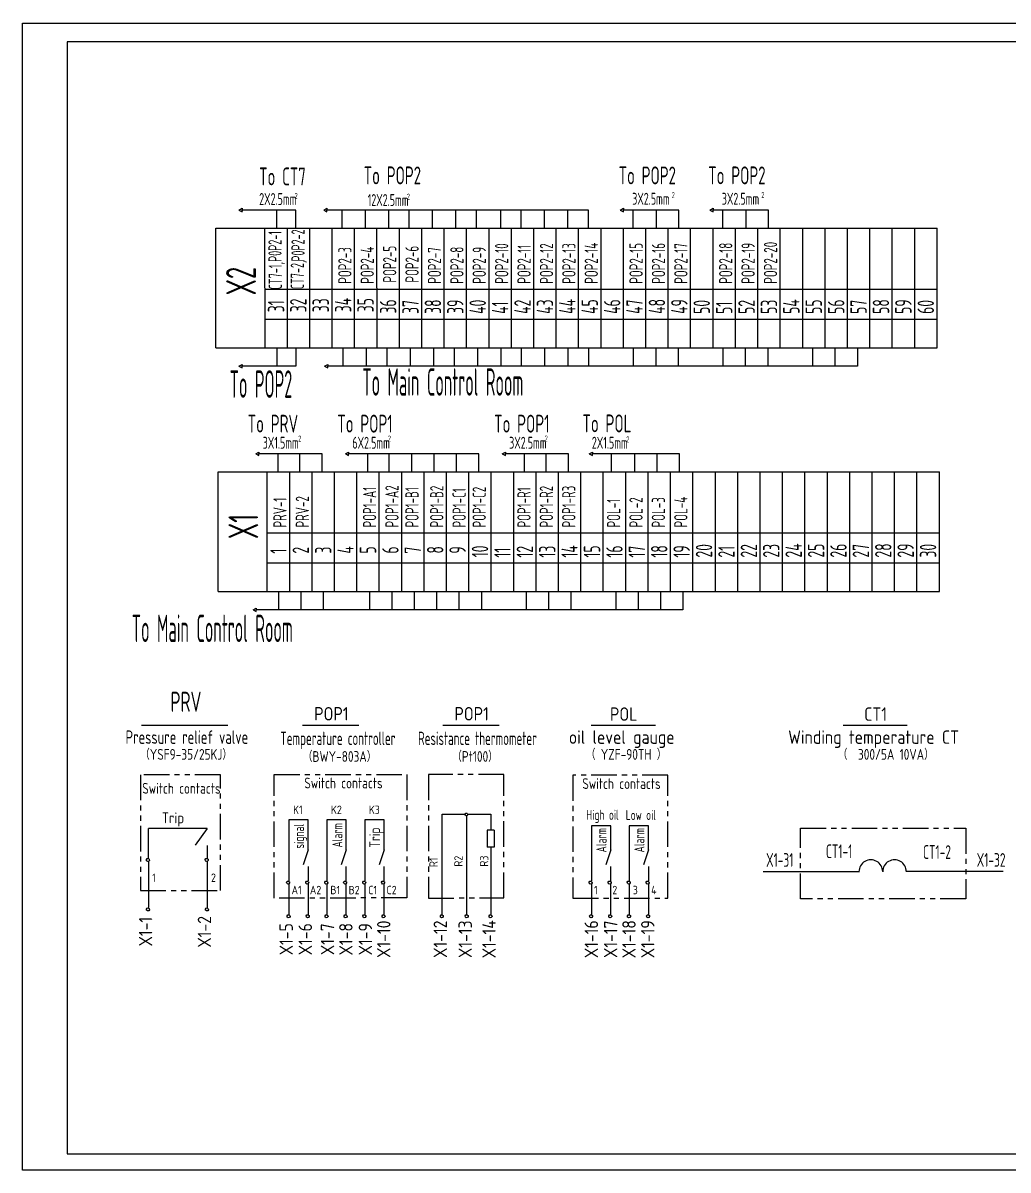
# Model space of a CAD drawing. Header units: millimetres. Extents: x -185079 to -2648, y 85916 to 249201.
# Drawn here: x -64422 to -60750, y 120752 to 125028 of the extents above; entities that cross this region are included whole.
import ezdxf
from ezdxf.enums import TextEntityAlignment as Align

# ---------------------------------------------------------------- set-up
doc = ezdxf.new("R2010")
doc.units = ezdxf.units.MM
doc.linetypes.add('PHANTOM', pattern=[63.5, 31.75, -6.35, 6.35, -6.35, 6.35, -6.35])
for name, color, linetype in [('1', 4, 'Continuous'), ('11', 7, 'Continuous'), ('2', 3, 'Continuous'), ('99', 7, 'PHANTOM')]:
    doc.layers.add(name, color=color, linetype=linetype)
doc.styles.get("Standard").update_dxf_attribs({"font": 'gbenor.shx', "bigfont": 'gbcbig.shx'})

msp = doc.modelspace()

# ---------------------------------------------------------------- linework, layer by layer
at = {"layer": '1', "color": 3, "lineweight": -3, "ltscale": 2, "transparency": 33554687, "extrusion": (-0.004685, -0.017452, 0.999837), "elevation": -138.5}
msp.add_lwpolyline([(-94637.3, 104062.9), (-88850.5, 105616.7), (-87741.5, 101486.3), (-93528.2, 99932.5)], close=True, dxfattribs=at)
at = {"layer": '1', "lineweight": -3, "ltscale": 2, "transparency": 33554687, "extrusion": (-0.004685, -0.017452, 0.999837), "elevation": -138.5}
msp.add_lwpolyline([(-93383.3, 100034.5), (-87811.3, 101530.7), (-88886.6, 105535.6), (-94458.7, 104039.4), (-93383.3, 100034.5)], dxfattribs=at)
at = {"layer": '11', "ltscale": 0.75, "transparency": 33554687, "extrusion": (-0.004685, -0.017452, 0.999837)}
for p, q in [((-63617.5, 124330.7, 1872.1), (-63605.6, 124337.1, 1872.3)), ((-63617.5, 124330.7, 1872.1), (-63605.6, 124324.3, 1872)), ((-63605.6, 124337.1, 1872.3), (-63605.6, 124330.7, 1872.2)), ((-63605.6, 124332.7, 1872.2), (-63605.6, 124326.3, 1872.1)), ((-63405, 124330.7, 1873.1), (-63605.6, 124330.7, 1872.2)), ((-63605.6, 124324.3, 1872), (-63605.6, 124330.7, 1872.2)), ((-63475.6, 124263, 1871.6), (-63475.6, 124330.7, 1872.8)), ((-63404.9, 124263, 1871.9), (-63405, 124330.7, 1873.1)), ((-63301.2, 124330.7, 1873.6), (-63289.3, 124337.1, 1873.8)), ((-63301.2, 124330.7, 1873.6), (-63289.3, 124324.3, 1873.5)), ((-63289.3, 124337.1, 1873.8), (-63289.3, 124330.7, 1873.6)), ((-62982.1, 124330.7, 1875.1), (-63289.3, 124330.7, 1873.6)), ((-63289.3, 124324.3, 1873.5), (-63289.3, 124330.7, 1873.6)), ((-63232.8, 124263, 1872.7), (-63232.8, 124330.7, 1873.9)), ((-63145.8, 124263, 1873.1), (-63145.8, 124330.7, 1874.3)), ((-63058.8, 124263, 1873.5), (-63058.8, 124330.7, 1874.7)), ((-62982.1, 124263, 1873.9), (-62982.1, 124330.7, 1875.1)), ((-62895.2, 124263, 1874.3), (-62895.2, 124330.7, 1875.5)), ((-62808.2, 124263, 1874.7), (-62808.2, 124330.7, 1875.9)), ((-62731.5, 124263, 1875.1), (-62731.5, 124330.7, 1876.3)), ((-62641.1, 124263, 1875.5), (-62641.2, 124330.7, 1876.7)), ((-62564.5, 124263, 1875.9), (-62564.5, 124330.7, 1877)), ((-62477.6, 124263, 1876.3), (-62477.6, 124330.7, 1877.4)), ((-62390.6, 124263, 1876.7), (-62390.6, 124330.7, 1877.9)), ((-62313.9, 124263, 1877), (-62313.9, 124330.7, 1878.2)), ((-62195.4, 124330.7, 1878.8), (-62183.6, 124337.1, 1878.9)), ((-62195.4, 124330.7, 1878.8), (-62183.6, 124337.1, 1878.9)), ((-62195.4, 124330.7, 1878.8), (-62183.6, 124324.3, 1878.7)), ((-62195.4, 124330.7, 1878.8), (-62183.6, 124324.3, 1878.7)), ((-62183.6, 124337.1, 1878.9), (-62183.6, 124330.7, 1878.8)), ((-62183.6, 124337.1, 1878.9), (-62183.6, 124330.7, 1878.8)), ((-62046.9, 124330.7, 1879.5), (-62183.6, 124330.7, 1878.8)), ((-62183.6, 124324.3, 1878.7), (-62183.6, 124330.7, 1878.8)), ((-61976.5, 124330.7, 1879.8), (-62183.6, 124330.7, 1878.8)), ((-62183.6, 124324.3, 1878.7), (-62183.6, 124330.7, 1878.8)), ((-62146.9, 124263, 1877.8), (-62146.9, 124330.7, 1879)), ((-62060, 124263, 1878.2), (-62060, 124330.7, 1879.4)), ((-61976.5, 124263, 1878.6), (-61976.5, 124330.7, 1879.8)), ((-61861.4, 124330.7, 1880.3), (-61849.5, 124337.1, 1880.5)), ((-61861.4, 124330.7, 1880.3), (-61849.5, 124337.1, 1880.5)), ((-61861.4, 124330.7, 1880.3), (-61849.5, 124324.3, 1880.3)), ((-61861.4, 124330.7, 1880.3), (-61849.5, 124324.3, 1880.3)), ((-61849.5, 124337.1, 1880.5), (-61849.5, 124330.7, 1880.4)), ((-61849.5, 124337.1, 1880.5), (-61849.5, 124330.7, 1880.4)), ((-61712.8, 124330.7, 1881), (-61849.5, 124330.7, 1880.4)), ((-61849.5, 124324.3, 1880.3), (-61849.5, 124330.7, 1880.4)), ((-61642.4, 124330.7, 1881.4), (-61849.5, 124330.7, 1880.4)), ((-61849.5, 124324.3, 1880.3), (-61849.5, 124330.7, 1880.4)), ((-61812.8, 124263, 1879.4), (-61812.8, 124330.7, 1880.6)), ((-61725.9, 124263, 1879.8), (-61725.9, 124330.7, 1881)), ((-61642.4, 124263, 1880.2), (-61642.4, 124330.7, 1881.4)), ((-63703.5, 123816.8, 1862.7), (-63703.6, 124263, 1870.5)), ((-63519.9, 123816.8, 1863.6), (-63520, 124263, 1871.4)), ((-63436.4, 123816.8, 1864), (-63436.5, 124263, 1871.8)), ((-63352.9, 123816.8, 1864.4), (-63352.9, 124263, 1872.2)), ((-63269.4, 123816.8, 1864.8), (-63269.4, 124263, 1872.6)), ((-63185.9, 123816.8, 1865.2), (-63185.9, 124263, 1872.9)), ((-63102.3, 123816.8, 1865.5), (-63102.4, 124263, 1873.3)), ((-63018.8, 123816.8, 1865.9), (-63018.8, 124263, 1873.7)), ((-62935.3, 123816.8, 1866.3), (-62935.3, 124263, 1874.1)), ((-62851.8, 123816.8, 1866.7), (-62851.8, 124263, 1874.5)), ((-62768.2, 123816.8, 1867.1), (-62768.3, 124263, 1874.9)), ((-62684.7, 123816.8, 1867.5), (-62684.8, 124263, 1875.3)), ((-62601.2, 123816.8, 1867.9), (-62601.2, 124263, 1875.7)), ((-62517.7, 123816.8, 1868.3), (-62517.7, 124263, 1876.1)), ((-62434.1, 123816.8, 1868.7), (-62434.2, 124263, 1876.5)), ((-62350.6, 123816.8, 1869.1), (-62350.7, 124263, 1876.9)), ((-62267.1, 123816.8, 1869.5), (-62267.1, 124263, 1877.2)), ((-62183.6, 123816.8, 1869.9), (-62183.6, 124263, 1877.6)), ((-62100.1, 123816.8, 1870.2), (-62100.1, 124263, 1878)), ((-62016.5, 123816.8, 1870.6), (-62016.6, 124263, 1878.4)), ((-61933, 123816.8, 1871), (-61933.1, 124263, 1878.8)), ((-61849.5, 123816.8, 1871.4), (-61849.5, 124263, 1879.2)), ((-61766, 123816.8, 1871.8), (-61766, 124263, 1879.6)), ((-61682.4, 123816.8, 1872.2), (-61682.5, 124263, 1880)), ((-61598.9, 123816.8, 1872.6), (-61599, 124263, 1880.4)), ((-61515.4, 123816.8, 1873), (-61515.4, 124263, 1880.8)), ((-61431.9, 123816.8, 1873.4), (-61431.9, 124263, 1881.2)), ((-61348.4, 123816.8, 1873.8), (-61348.4, 124263, 1881.6)), ((-61264.8, 123816.8, 1874.2), (-61264.9, 124263, 1881.9)), ((-61181.3, 123816.8, 1874.5), (-61181.3, 124263, 1882.3)), ((-61097.8, 123816.8, 1874.9), (-61097.8, 124263, 1882.7)), ((-61014.3, 123816.8, 1875.3), (-61014.3, 124263, 1883.1)), ((-63703.5, 123816.8, 1862.7), (-61515.4, 123816.8, 1873)), ((-63536.5, 123816.8, 1863.5), (-61515.4, 123816.8, 1873)), ((-63475.5, 123816.8, 1863.8), (-63475.5, 123749.1, 1862.6)), ((-63404.9, 123816.8, 1864.1), (-63404.9, 123749.1, 1862.9)), ((-63229.3, 123816.8, 1865), (-63229.3, 123749.1, 1863.8)), ((-63142.2, 123816.8, 1865.4), (-63142.2, 123749.1, 1864.2)), ((-63065.6, 123816.8, 1865.7), (-63065.6, 123749.1, 1864.5)), ((-63035.3, 123816.8, 1865.9), (-61515.4, 123816.8, 1873)), ((-62978.7, 123816.8, 1866.1), (-62978.7, 123749.1, 1864.9)), ((-62891.7, 123816.8, 1866.5), (-62891.7, 123749.1, 1865.4)), ((-62815, 123816.8, 1866.9), (-62815, 123749.1, 1865.7)), ((-62728.1, 123816.8, 1867.3), (-62728.1, 123749.1, 1866.1)), ((-62641.1, 123816.8, 1867.7), (-62641.1, 123749.1, 1866.5)), ((-62564.5, 123816.8, 1868.1), (-62564.5, 123749.1, 1866.9)), ((-62477.6, 123816.8, 1868.5), (-62477.6, 123749.1, 1867.3)), ((-62390.5, 123816.8, 1868.9), (-62390.5, 123749.1, 1867.7)), ((-62313.9, 123816.8, 1869.2), (-62313.9, 123749.1, 1868.1)), ((-62146.9, 123816.8, 1870), (-62146.8, 123749.1, 1868.8)), ((-62146.9, 123816.8, 1870), (-62146.8, 123749.1, 1868.8)), ((-62063.3, 123816.8, 1870.4), (-62063.3, 123749.1, 1869.2)), ((-61979.8, 123816.8, 1870.8), (-61979.8, 123749.1, 1869.6)), ((-61979.8, 123816.8, 1870.8), (-61979.8, 123749.1, 1869.6)), ((-61812.8, 123816.8, 1871.6), (-61812.8, 123749.1, 1870.4)), ((-61812.8, 123816.8, 1871.6), (-61812.8, 123749.1, 1870.4)), ((-61729.2, 123816.8, 1872), (-61729.2, 123749.1, 1870.8)), ((-61645.7, 123816.8, 1872.4), (-61645.7, 123749.1, 1871.2)), ((-61645.7, 123816.8, 1872.4), (-61645.7, 123749.1, 1871.2)), ((-61478.7, 123816.8, 1873.2), (-61478.7, 123749.1, 1872)), ((-61478.7, 123816.8, 1873.2), (-61478.7, 123749.1, 1872)), ((-61395.1, 123816.8, 1873.5), (-61395.1, 123749.1, 1872.4)), ((-61311.6, 123816.8, 1873.9), (-61311.6, 123749.1, 1872.8)), ((-61311.6, 123816.8, 1873.9), (-61311.6, 123749.1, 1872.8)), ((-63617.5, 123749.1, 1861.9), (-63605.6, 123755.5, 1862.1)), ((-63605.6, 123755.5, 1862.1), (-63605.6, 123749.1, 1862)), ((-63605.6, 123747.1, 1862), (-63605.6, 123753.5, 1862.1)), ((-63297.7, 123749.1, 1863.4), (-63285.8, 123755.5, 1863.6)), ((-63285.8, 123755.5, 1863.6), (-63285.8, 123749.1, 1863.5)), ((-63617.5, 123749.1, 1861.9), (-63605.6, 123742.7, 1861.9)), ((-63605.6, 123742.7, 1861.9), (-63605.6, 123749.1, 1862)), ((-63297.7, 123749.1, 1863.4), (-63285.8, 123742.7, 1863.4)), ((-63065.6, 123749.1, 1864.5), (-63285.8, 123749.1, 1863.5)), ((-63285.8, 123742.7, 1863.4), (-63285.8, 123749.1, 1863.5)), ((-61311.6, 123749.1, 1872.8), (-63065.6, 123749.1, 1864.5)), ((-63554.4, 123422.2, 1856.5), (-63542.6, 123428.6, 1856.7)), ((-63554.4, 123422.2, 1856.5), (-63542.6, 123415.8, 1856.5)), ((-63542.6, 123428.6, 1856.7), (-63542.6, 123422.2, 1856.6)), ((-63307.1, 123422.2, 1857.7), (-63542.6, 123422.2, 1856.6)), ((-63542.6, 123415.8, 1856.5), (-63542.6, 123422.2, 1856.6)), ((-63470.8, 123354.5, 1855.7), (-63470.8, 123422.2, 1856.9)), ((-63390.6, 123354.5, 1856.1), (-63390.6, 123422.2, 1857.3)), ((-63307, 123354.5, 1856.5), (-63307.1, 123422.2, 1857.7)), ((-63220.4, 123422.2, 1858.1), (-63208.5, 123428.6, 1858.3)), ((-63220.4, 123422.2, 1858.1), (-63208.5, 123415.8, 1858)), ((-63208.5, 123428.6, 1858.3), (-63208.5, 123422.2, 1858.2)), ((-62722.4, 123422.2, 1860.4), (-63208.5, 123422.2, 1858.2)), ((-63208.5, 123415.8, 1858), (-63208.5, 123422.2, 1858.2)), ((-63136.7, 123354.5, 1857.3), (-63136.7, 123422.2, 1858.5)), ((-63056.5, 123354.5, 1857.7), (-63056.5, 123422.2, 1858.9)), ((-62973, 123354.5, 1858.1), (-62973, 123422.2, 1859.3)), ((-62889.4, 123354.5, 1858.5), (-62889.4, 123422.2, 1859.7)), ((-62805.9, 123354.5, 1858.9), (-62805.9, 123422.2, 1860)), ((-62722.4, 123354.5, 1859.3), (-62722.4, 123422.2, 1860.4)), ((-62635.7, 123422.2, 1860.8), (-62623.8, 123428.6, 1861)), ((-62635.7, 123422.2, 1860.8), (-62623.8, 123415.8, 1860.8)), ((-62623.8, 123428.6, 1861), (-62623.8, 123422.2, 1860.9)), ((-62388.3, 123422.2, 1862), (-62623.8, 123422.2, 1860.9)), ((-62623.8, 123415.8, 1860.8), (-62623.8, 123422.2, 1860.9)), ((-62552, 123354.5, 1860.1), (-62552.1, 123422.2, 1861.2)), ((-62471.8, 123354.5, 1860.4), (-62471.8, 123422.2, 1861.6)), ((-62388.3, 123354.5, 1860.8), (-62388.3, 123422.2, 1862)), ((-62311.3, 123422.2, 1862.4), (-62299.4, 123428.6, 1862.5)), ((-62311.3, 123422.2, 1862.4), (-62299.4, 123415.8, 1862.3)), ((-62299.4, 123428.6, 1862.5), (-62299.4, 123422.2, 1862.4)), ((-61974.3, 123422.2, 1863.9), (-62299.4, 123422.2, 1862.4)), ((-62299.4, 123415.8, 1862.3), (-62299.4, 123422.2, 1862.4)), ((-62228.3, 123354.5, 1861.6), (-62228.4, 123422.2, 1862.8)), ((-62141.3, 123354.5, 1862), (-62141.3, 123422.2, 1863.2)), ((-62057.8, 123354.5, 1862.4), (-62057.8, 123422.2, 1863.6)), ((-61974.3, 123354.5, 1862.8), (-61974.3, 123422.2, 1863.9)), ((-63695, 123354.5, 1854.7), (-61005.8, 123354.5, 1867.3)), ((-63695, 122908.3, 1846.9), (-63695, 123354.5, 1854.7)), ((-63511.4, 122908.3, 1847.8), (-63511.4, 123354.5, 1855.6)), ((-63427.9, 122908.3, 1848.2), (-63427.9, 123354.5, 1855.9)), ((-63344.4, 122908.3, 1848.6), (-63344.4, 123354.5, 1856.3)), ((-63260.8, 122908.3, 1848.9), (-63260.9, 123354.5, 1856.7)), ((-63177.3, 122908.3, 1849.3), (-63177.3, 123354.5, 1857.1)), ((-63093.8, 122908.3, 1849.7), (-63093.8, 123354.5, 1857.5)), ((-63010.3, 122908.3, 1850.1), (-63010.3, 123354.5, 1857.9)), ((-62926.7, 122908.3, 1850.5), (-62926.8, 123354.5, 1858.3)), ((-62843.2, 122908.3, 1850.9), (-62843.3, 123354.5, 1858.7)), ((-62759.7, 122908.3, 1851.3), (-62759.7, 123354.5, 1859.1)), ((-62676.2, 122908.3, 1851.7), (-62676.2, 123354.5, 1859.5)), ((-62592.7, 122908.3, 1852.1), (-62592.7, 123354.5, 1859.9)), ((-62509.1, 122908.3, 1852.5), (-62509.2, 123354.5, 1860.3)), ((-62425.6, 122908.3, 1852.9), (-62425.6, 123354.5, 1860.6)), ((-62342.1, 122908.3, 1853.2), (-62342.1, 123354.5, 1861)), ((-62258.6, 122908.3, 1853.6), (-62258.6, 123354.5, 1861.4)), ((-62175, 122908.3, 1854), (-62175.1, 123354.5, 1861.8)), ((-62091.5, 122908.3, 1854.4), (-62091.6, 123354.5, 1862.2)), ((-62008, 122908.3, 1854.8), (-62008, 123354.5, 1862.6)), ((-61924.5, 122908.3, 1855.2), (-61924.5, 123354.5, 1863)), ((-61840.9, 122908.3, 1855.6), (-61841, 123354.5, 1863.4)), ((-61757.4, 122908.3, 1856), (-61757.5, 123354.5, 1863.8)), ((-61673.9, 122908.3, 1856.4), (-61673.9, 123354.5, 1864.2)), ((-61590.4, 122908.3, 1856.8), (-61590.4, 123354.5, 1864.6)), ((-61506.9, 122908.3, 1857.2), (-61506.9, 123354.5, 1865)), ((-61423.3, 122908.3, 1857.6), (-61423.4, 123354.5, 1865.3)), ((-61339.8, 122908.3, 1857.9), (-61339.9, 123354.5, 1865.7)), ((-61256.3, 122908.3, 1858.3), (-61256.3, 123354.5, 1866.1)), ((-61172.8, 122908.3, 1858.7), (-61172.8, 123354.5, 1866.5)), ((-61089.2, 122908.3, 1859.1), (-61089.3, 123354.5, 1866.9)), ((-61005.7, 122908.3, 1859.5), (-61005.8, 123354.5, 1867.3)), ((-63511.4, 123127, 1851.6), (-61005.7, 123127, 1863.3)), ((-62509.1, 123127, 1856.3), (-61005.7, 123127, 1863.3)), ((-63511.4, 123015.6, 1849.6), (-61005.7, 123015.6, 1861.4)), ((-63344.4, 123015.6, 1850.4), (-61005.7, 123015.6, 1861.4)), ((-62843.2, 123015.6, 1852.8), (-61005.7, 123015.6, 1861.4)), ((-63695, 122908.3, 1846.9), (-61005.7, 122908.3, 1859.5)), ((-63527.9, 122908.3, 1847.7), (-61005.7, 122908.3, 1859.5)), ((-63469.6, 122908.3, 1848), (-63469.5, 122840.6, 1846.8)), ((-63386, 122908.3, 1848.4), (-63386, 122840.6, 1847.2)), ((-63302.5, 122908.3, 1848.7), (-63302.5, 122840.6, 1847.6)), ((-63130.9, 122908.3, 1849.6), (-63130.9, 122840.6, 1848.4)), ((-63047.4, 122908.3, 1849.9), (-63047.4, 122840.6, 1848.8)), ((-63026.8, 122908.3, 1850), (-61005.7, 122908.3, 1859.5)), ((-62963.9, 122908.3, 1850.3), (-62963.9, 122840.6, 1849.2)), ((-62880.3, 122908.3, 1850.7), (-62880.3, 122840.6, 1849.5)), ((-62859.8, 122908.3, 1850.8), (-61005.7, 122908.3, 1859.5)), ((-62796.8, 122908.3, 1851.1), (-62796.8, 122840.6, 1849.9)), ((-62713.3, 122908.3, 1851.5), (-62713.3, 122840.6, 1850.3)), ((-62546.3, 122908.3, 1852.3), (-62546.3, 122840.6, 1851.1)), ((-62462.7, 122908.3, 1852.7), (-62462.7, 122840.6, 1851.5)), ((-62379.2, 122908.3, 1853.1), (-62379.2, 122840.6, 1851.9)), ((-62212.2, 122908.3, 1853.9), (-62212.2, 122840.6, 1852.7)), ((-62128.6, 122908.3, 1854.3), (-62128.6, 122840.6, 1853.1)), ((-62045.1, 122908.3, 1854.6), (-62045.1, 122840.6, 1853.5)), ((-61961.6, 122908.3, 1855), (-61961.6, 122840.6, 1853.9)), ((-63564.2, 122840.6, 1846.3), (-63552.3, 122847, 1846.5)), ((-63564.2, 122840.6, 1846.3), (-63552.3, 122834.2, 1846.3)), ((-63552.3, 122847, 1846.5), (-63552.3, 122840.6, 1846.4)), ((-63552.3, 122834.2, 1846.3), (-63552.3, 122840.6, 1846.4)), ((-61961.6, 122840.6, 1853.9), (-63302.5, 122840.6, 1847.6)), ((-61662.7, 121865.4, 452.5), (-61303.5, 121865.4, 454.2)), ((-60767.6, 121865.4, 456.7), (-61126.8, 121865.4, 455.1))]:
    msp.add_line(p, q, dxfattribs=at)
at = {"layer": '11', "ltscale": 0.75, "transparency": 33554687}
for p, q in [((-62313.9, 124330.7, 1878.2), (-62982.1, 124330.7, 1875.1)), ((-63703.6, 124263, 1870.5), (-61014.3, 124263, 1883.1)), ((-63520, 124035.5, 1867.4), (-61546.9, 124035.5, 1876.7)), ((-62517.7, 124035.5, 1872.1), (-61014.3, 124035.5, 1879.1)), ((-63519.9, 123924.2, 1865.5), (-61014.3, 123924.2, 1877.2)), ((-63352.9, 123924.2, 1866.2), (-61014.3, 123924.2, 1877.2)), ((-62851.8, 123924.2, 1868.6), (-61014.3, 123924.2, 1877.2)), ((-62868.3, 123816.8, 1866.6), (-61014.3, 123816.8, 1875.3)), ((-63404.9, 123749.1, 1862.9), (-63605.6, 123749.1, 1862)), ((-63302.5, 122840.6, 1847.6), (-63552.3, 122840.6, 1846.4))]:
    msp.add_line(p, q, dxfattribs=at)
at = {"layer": '11', "ltscale": 0.75, "transparency": 33554687, "extrusion": (-0.004685, -0.017452, 0.999837)}
for centre in [(-90762.4, 101805.5, -1385.5), (-90677, 101828.4, -1385.5)]:
    msp.add_arc(centre, 44.2, 15.0301, 195.0301, dxfattribs=at)
at = {"layer": '2', "transparency": 33554687, "extrusion": (-0.004685, -0.017452, 0.999837)}
for p, q in [((-63979.8, 122409.9, 2529.7), (-63658.9, 122409.9, 2531.2)), ((-63380.3, 122409.9, 2532.5), (-63170.3, 122409.9, 2533.5)), ((-62857.5, 122409.9, 2535), (-62647.5, 122409.9, 2536)), ((-62303.7, 122409.9, 2537.6), (-62064.6, 122409.9, 2538.7)), ((-61364.5, 122409.9, 2542), (-61125.4, 122409.9, 2543.1)), ((-63430.8, 122057.6, 2526.1), (-63430.8, 121830.6, 2522.2)), ((-63358.6, 122057.6, 2526.5), (-63430.8, 122057.6, 2526.1)), ((-63358.6, 121946.1, 2524.5), (-63358.6, 122057.6, 2526.5)), ((-63289.6, 122057.6, 2526.8), (-63289.5, 121830.7, 2522.8)), ((-63217.4, 122057.6, 2527.1), (-63289.6, 122057.6, 2526.8)), ((-63217.4, 121946.1, 2525.2), (-63217.4, 122057.6, 2527.1)), ((-63148.3, 122057.6, 2527.5), (-63148.3, 121830.7, 2523.5)), ((-63076.2, 122057.6, 2527.8), (-63148.3, 122057.6, 2527.5)), ((-63076.1, 121946.1, 2525.9), (-63076.2, 122057.6, 2527.8)), ((-62859.7, 121704.9, 2522.7), (-62859.7, 122079.2, 2529.2)), ((-62859.7, 122079.2, 2529.2), (-62771.9, 122079.2, 2529.6)), ((-62766.9, 121704.9, 2523.1), (-62766.9, 122073.8, 2529.5)), ((-62761.9, 122079.2, 2529.7), (-62678.1, 122079.2, 2530)), ((-62678.1, 122079.2, 2530), (-62678.1, 122019.6, 2529)), ((-63954.3, 121915.2, 2521.2), (-63954.3, 122025.1, 2523.1)), ((-63735.3, 122025.1, 2524.1), (-63954.3, 122025.1, 2523.1)), ((-63735.3, 122025.1, 2524.1), (-63780.5, 121963.1, 2522.9)), ((-62666.1, 122019.6, 2529.1), (-62691.1, 122019.6, 2528.9)), ((-62691.1, 122019.6, 2528.9), (-62691.1, 121955.6, 2527.8)), ((-62666.1, 122019.6, 2529.1), (-62666.1, 121955.6, 2527.9)), ((-62303.1, 122035, 2531), (-62303.1, 121830.6, 2527.5)), ((-62230.9, 122035, 2531.4), (-62303.1, 122035, 2531)), ((-62230.9, 121946.1, 2529.8), (-62230.9, 122035, 2531.4)), ((-62161.9, 122035, 2531.7), (-62161.9, 121830.7, 2528.1)), ((-62089.7, 122035, 2532), (-62161.9, 122035, 2531.7)), ((-62089.7, 121946.1, 2530.5), (-62089.7, 122035, 2532)), ((-63735.3, 121962.1, 2523), (-63735.3, 121914.9, 2522.2)), ((-62666.1, 121955.6, 2527.9), (-62691.1, 121955.6, 2527.8)), ((-62678.1, 121955.6, 2527.9), (-62678.1, 121704.9, 2523.5)), ((-63358.6, 121946.1, 2524.5), (-63377.3, 121889.9, 2523.5)), ((-63217.4, 121946.1, 2525.2), (-63236.1, 121889.9, 2524.1)), ((-63076.1, 121946.1, 2525.9), (-63094.9, 121889.9, 2524.8)), ((-62230.9, 121946.1, 2529.8), (-62249.7, 121889.9, 2528.7)), ((-62089.7, 121946.1, 2530.5), (-62108.5, 121889.9, 2529.4)), ((-63954.3, 121903.4, 2521), (-63954.3, 121730.3, 2518)), ((-63735.3, 121903.4, 2522), (-63735.3, 121730.4, 2519)), ((-63359.6, 121883.3, 2523.4), (-63359.6, 121830.6, 2522.5)), ((-63218.4, 121883.3, 2524.1), (-63218.4, 121830.6, 2523.2)), ((-63077.1, 121883.3, 2524.8), (-63077.1, 121830.6, 2523.8)), ((-62231.9, 121883.3, 2528.7), (-62231.9, 121830.6, 2527.8)), ((-62090.7, 121883.3, 2529.4), (-62090.7, 121830.6, 2528.5)), ((-63430.8, 121819.2, 2522), (-63430.7, 121704.9, 2520)), ((-63359.6, 121819.2, 2522.3), (-63359.6, 121704.9, 2520.3)), ((-63289.5, 121819.1, 2522.6), (-63289.5, 121704.9, 2520.6)), ((-63218.4, 121819.2, 2523), (-63218.3, 121704.9, 2521)), ((-63148.3, 121819.1, 2523.3), (-63148.3, 121704.9, 2521.3)), ((-63077.1, 121819.2, 2523.6), (-63077.1, 121704.9, 2521.6)), ((-62303.1, 121819.2, 2527.3), (-62303.1, 121704.9, 2525.3)), ((-62231.9, 121819.2, 2527.6), (-62231.9, 121704.9, 2525.6)), ((-62161.9, 121819.1, 2527.9), (-62161.9, 121704.9, 2525.9)), ((-62090.7, 121819.2, 2528.3), (-62090.7, 121704.9, 2526.3))]:
    msp.add_line(p, q, dxfattribs=at)
for centre, radius in [((-92273.7, 101658.3, 692.7), 5), ((-93376.5, 101186.4, 692.7), 5.77), ((-93165, 101243.2, 692.7), 5.77), ((-92850, 101240.6, 692.7), 5.77), ((-92781.3, 101259, 692.7), 5.77), ((-92712.5, 101277.5, 692.7), 5.77), ((-92644.6, 101295.7, 692.7), 5.77), ((-92576.1, 101314.1, 692.7), 5.77), ((-92508.2, 101332.4, 692.7), 5.77), ((-91760.9, 101533, 692.7), 5.77), ((-91692.2, 101551.5, 692.7), 5.77), ((-91623.4, 101569.9, 692.7), 5.77), ((-91555.5, 101588.2, 692.7), 5.77), ((-93328.8, 101008.2, 692.7), 5.77), ((-93116.3, 101065.2, 692.7), 5.77), ((-92815.5, 101119.7, 692.7), 5.77), ((-92746.7, 101138.2, 692.7), 5.77), ((-92679.1, 101156.3, 692.7), 5.77), ((-92610.3, 101174.8, 692.7), 5.77), ((-92542.7, 101193, 692.7), 5.77), ((-92473.9, 101211.4, 692.7), 5.77), ((-92263.9, 101267.8, 692.7), 5.77), ((-92174.3, 101291.9, 692.7), 5.77), ((-92088.5, 101314.9, 692.7), 5.77), ((-91726.4, 101412.1, 692.7), 5.77), ((-91657.6, 101430.6, 692.7), 5.77), ((-91590, 101448.8, 692.7), 5.77), ((-91521.2, 101467.2, 692.7), 5.77)]:
    msp.add_circle(centre, radius, dxfattribs=at)
at = {"layer": '99', "color": 6, "ltscale": 3, "transparency": 33554687, "extrusion": (-0.004685, -0.017452, 0.999837)}
for p, q in [((-61523.1, 122026.6, 456), (-60907.2, 122026.6, 458.9)), ((-61523.1, 121762.6, 451.4), (-61523.1, 122026.6, 456)), ((-60907.2, 122026.6, 458.9), (-60907.2, 121762.6, 454.3)), ((-60907.2, 121762.6, 454.3), (-61523.1, 121762.6, 451.4))]:
    msp.add_line(p, q, dxfattribs=at)
at = {"layer": '99', "color": 6, "ltscale": 3, "transparency": 33554687, "extrusion": (-0.004685, -0.017452, 0.999837), "elevation": 692.7}
for points in [[(-93085.5, 101146.3), (-93197.5, 101563.3), (-93486, 101485.9), (-93374, 101068.9)], [(-92885.1, 101171.4), (-93004.4, 101615.6), (-92526.8, 101743.8), (-92407.6, 101299.7)], [(-92057.9, 101393.6), (-92177.1, 101837.7), (-92449.1, 101764.7), (-92329.9, 101320.5)], [(-91467.6, 101552), (-91586.3, 101994.1), (-91928.2, 101902.3), (-91809.5, 101460.2)]]:
    msp.add_lwpolyline(points, close=True, dxfattribs=at)

# ---------------------------------------------------------------- texts
at = {"layer": '11', "ltscale": 0.75, "transparency": 33554687, "extrusion": (-0.004685, -0.017452, 0.999837)}
for s, height, rotation, width, p in [('To CT7', 66.52, 15.0301, 0.707, (-93628.4, 103710.3)), ('To POP2', 66.52, 15.0301, 0.707, (-93252.7, 103815.2)), ('To POP2', 66.52, 15.0301, 0.707, (-92334.8, 104061.6)), ('To POP2', 66.52, 15.0301, 0.707, (-92012.2, 104148.3)), ('2X2.5mm', 44.55, 15.0301, 0.707, (-93608.9, 103639.8)), ('2', 22.3, 15.0301, 0.707, (-93487.3, 103696.2)), ('12X2.5mm', 44.55, 15.0301, 0.707, (-93217.2, 103741)), ('2', 22.3, 15.0301, 0.707, (-93082.5, 103801.8)), ('3X2.5mm', 44.55, 15.0301, 0.707, (-92266, 104001.4)), ('2', 22.3, 15.0301, 0.707, (-92130.2, 104063.6)), ('3X2.5mm', 44.55, 15.0301, 0.707, (-91943.3, 104088)), ('2', 22.3, 15.0301, 0.707, (-91807.6, 104150.3)), ('P0P2-1', 49.5, 105.0301, 0.65, (-93473.2, 103456.6)), ('P0P2-2', 49.5, 105.0301, 0.65, (-93390.4, 103479.9)), ('POP2-3', 49.5, 105.0301, 0.707, (-93200.5, 103445.5)), ('POP2-4', 49.5, 105.0301, 0.707, (-93119.8, 103467.1)), ('POP2-5', 49.5, 105.0301, 0.707, (-93040.3, 103493.1)), ('POP2-6', 49.5, 105.0301, 0.707, (-92959.6, 103514.7)), ('POP2-7', 49.5, 105.0301, 0.707, (-92877.8, 103532.1)), ('POP2-8', 49.5, 105.0301, 0.707, (-92797.1, 103553.8)), ('POP2-9', 49.5, 105.0301, 0.707, (-92716.5, 103575.4)), ('POP2-10', 49.5, 105.0301, 0.707, (-92635.8, 103597.1)), ('POP2-11', 49.5, 105.0301, 0.707, (-92555.1, 103618.8)), ('POP2-12', 49.5, 105.0301, 0.707, (-92474.5, 103640.4)), ('POP2-13', 49.5, 105.0301, 0.707, (-92393.8, 103662.1)), ('POP2-14', 49.5, 105.0301, 0.707, (-92313.1, 103683.7)), ('POP2-15', 49.5, 105.0301, 0.707, (-92151.8, 103727.1)), ('POP2-16', 49.5, 105.0301, 0.707, (-92071.1, 103748.7)), ('POP2-17', 49.5, 105.0301, 0.707, (-91990.5, 103770.4)), ('POP2-18', 49.5, 105.0301, 0.707, (-91829.1, 103813.7)), ('POP2-19', 49.5, 105.0301, 0.707, (-91748.5, 103835.4)), ('POP2-20', 49.5, 105.0301, 0.707, (-91667.8, 103857)), ('CT7-1,', 49.5, 105.0301, 0.65, (-93445.6, 103357.8)), ('CT7-2,', 49.5, 105.0301, 0.65, (-93366.3, 103379.7)), ('X2', 111.36, 105.0301, 0.707, (-93533.2, 103311.2)), ('31', 61.25, 105.0301, 0.707, (-93414.9, 103277.8)), ('32', 61.25, 105.0301, 0.707, (-93334.9, 103299.3)), ('33', 61.25, 105.0301, 0.707, (-93254.2, 103320.9)), ('34', 61.25, 105.0301, 0.707, (-93173.5, 103342.6)), ('35', 61.25, 105.0301, 0.707, (-93092.9, 103364.2)), ('36', 61.25, 105.0301, 0.707, (-93010.3, 103381.5)), ('37', 61.25, 105.0301, 0.707, (-92929.3, 103401.9)), ('38', 61.25, 105.0301, 0.707, (-92848.7, 103423.6)), ('39', 61.25, 105.0301, 0.707, (-92768, 103445.3)), ('40', 61.25, 105.0301, 0.707, (-92687.3, 103466.9)), ('41', 61.25, 105.0301, 0.707, (-92606.7, 103488.6)), ('42', 61.25, 105.0301, 0.707, (-92526, 103510.2)), ('43', 61.25, 105.0301, 0.707, (-92445.3, 103531.9)), ('44', 61.25, 105.0301, 0.707, (-92364.7, 103553.6)), ('45', 61.25, 105.0301, 0.707, (-92284, 103575.2)), ('46', 61.25, 105.0301, 0.707, (-92203.3, 103596.9)), ('47', 61.25, 105.0301, 0.707, (-92122.7, 103618.5)), ('48', 61.25, 105.0301, 0.707, (-92042, 103640.2)), ('49', 61.25, 105.0301, 0.707, (-91961.3, 103661.9)), ('50', 61.25, 105.0301, 0.707, (-91880.7, 103683.5)), ('51', 61.25, 105.0301, 0.707, (-91800, 103705.2)), ('52', 61.25, 105.0301, 0.707, (-91719.3, 103726.8)), ('53', 61.25, 105.0301, 0.707, (-91638.7, 103748.5)), ('54', 61.25, 105.0301, 0.707, (-91558, 103770.2)), ('55', 61.25, 105.0301, 0.707, (-91477.3, 103791.8)), ('56', 61.25, 105.0301, 0.707, (-91396.7, 103813.5)), ('57', 61.25, 105.0301, 0.707, (-91316, 103835.1)), ('58', 61.25, 105.0301, 0.707, (-91235.3, 103856.8)), ('59', 61.25, 105.0301, 0.707, (-91154.7, 103878.5)), ('60', 61.25, 105.0301, 0.707, (-91074, 103900.1)), ('To POP2', 102.66, 15.0301, 0.5, (-93528.9, 102916.8)), ('To Main Control Room', 102.657, 15.0301, 0.5, (-93053.2, 103052.4)), ('To PRV', 66.52, 15.0301, 0.707, (-93430.4, 102809.1)), ('To POP1', 66.52, 15.0301, 0.707, (-93107.8, 102895.7)), ('To POP1', 66.52, 15.0301, 0.707, (-92543.1, 103047.3)), ('To POL', 66.52, 15.0301, 0.707, (-92225.2, 103133.7)), ('3X1.5mm', 44.55, 15.0301, 0.707, (-93360.5, 102765.6)), ('2', 22.3, 15.0301, 0.707, (-93239.8, 102825.9)), ('6X2.5mm', 44.55, 15.0301, 0.707, (-93037.8, 102852.2)), ('2', 22.3, 15.0301, 0.707, (-92917.1, 102912.6)), ('3X2.5mm', 44.55, 15.0301, 0.707, (-92473.2, 103003.9)), ('2', 22.3, 15.0301, 0.707, (-92352.4, 103064.2)), ('2X1.5mm', 44.55, 15.0301, 0.707, (-92175.6, 103083.8)), ('2', 22.3, 15.0301, 0.707, (-92057.6, 103139.9)), ('POP1-A1', 49.5, 105.0301, 0.707, (-92876, 102591.8)), ('POP1-A2', 49.5, 105.0301, 0.707, (-92795.3, 102613.4)), ('POP1-B1', 49.5, 105.0301, 0.707, (-92723.2, 102632.8)), ('POP1-B2', 49.5, 105.0301, 0.707, (-92634, 102656.8)), ('POP1-C1', 49.5, 105.0301, 0.707, (-92553.3, 102678.4)), ('POP1-C2', 49.5, 105.0301, 0.707, (-92481.2, 102697.8)), ('POP1-R1', 49.5, 105.0301, 0.707, (-92319.9, 102741.1)), ('POP1-R2', 49.5, 105.0301, 0.707, (-92239.2, 102762.8)), ('POP1-R3', 49.5, 105.0301, 0.707, (-92158.6, 102784.4)), ('PRV-1', 49.5, 105.0301, 0.707, (-93198.6, 102505.1)), ('PRV-2', 49.5, 105.0301, 0.707, (-93118, 102526.8)), ('PRV-2', 49.5, 105.0301, 0.707, (-93118, 102526.8)), ('POL-1', 49.5, 105.0301, 0.707, (-91997.3, 102827.7)), ('POL-2', 49.5, 105.0301, 0.707, (-91916.6, 102849.4)), ('POL-3', 49.5, 105.0301, 0.707, (-91835.9, 102871)), ('POL-4', 49.5, 105.0301, 0.707, (-91755.3, 102892.7)), ('X1', 111.36, 105.0301, 0.707, (-93289.4, 102435.9)), ('2', 61.3, 105.0301, 0.707, (-93092.7, 102432.7)), ('3', 61.3, 105.0301, 0.707, (-93012, 102454.4)), ('4', 61.3, 105.0301, 0.707, (-92931.4, 102476)), ('5', 61.3, 105.0301, 0.707, (-92850.7, 102497.7)), ('6', 61.3, 105.0301, 0.707, (-92770, 102519.3)), ('7', 61.3, 105.0301, 0.707, (-92689.4, 102541)), ('8', 61.3, 105.0301, 0.707, (-92608.7, 102562.7)), ('9', 61.3, 105.0301, 0.707, (-92528, 102584.3)), ('10', 61.25, 105.0301, 0.707, (-92443.8, 102592.8)), ('11', 61.25, 105.0301, 0.707, (-92362.8, 102613.2)), ('12', 61.25, 105.0301, 0.707, (-92282.2, 102634.9)), ('13', 61.25, 105.0301, 0.707, (-92201.5, 102656.5)), ('14', 61.25, 105.0301, 0.707, (-92120.8, 102678.2)), ('15', 61.25, 105.0301, 0.707, (-92040.2, 102699.9)), ('16', 61.25, 105.0301, 0.707, (-91959.5, 102721.5)), ('17', 61.25, 105.0301, 0.707, (-91878.8, 102743.2)), ('18', 61.25, 105.0301, 0.707, (-91798.2, 102764.8)), ('19', 61.25, 105.0301, 0.707, (-91717.5, 102786.5)), ('20', 61.25, 105.0301, 0.707, (-91636.9, 102808.2)), ('21', 61.25, 105.0301, 0.707, (-91556.2, 102829.8)), ('22', 61.25, 105.0301, 0.707, (-91475.5, 102851.5)), ('23', 61.25, 105.0301, 0.707, (-91394.9, 102873.1)), ('24', 61.25, 105.0301, 0.707, (-91314.2, 102894.8)), ('25', 61.25, 105.0301, 0.707, (-91233.5, 102916.5)), ('26', 61.25, 105.0301, 0.707, (-91152.9, 102938.1)), ('27', 61.25, 105.0301, 0.707, (-91072.2, 102959.8)), ('28', 61.25, 105.0301, 0.707, (-90991.5, 102981.4)), ('29', 61.25, 105.0301, 0.707, (-90910.9, 103003.1)), ('30', 61.25, 105.0301, 0.707, (-90830.2, 103024.8)), ('1', 61.3, 105.0301, 0.707, (-93173.4, 102411)), ('To Main Control Room', 102.657, 15.0301, 0.5, (-93645.1, 101942.6)), ('PRV', 75, 15.0301, 0.707, (-93438.4, 101729.2)), ('CT1-1', 51.33, 15.0301, 0.707, (-90937.2, 101810.6, -1385.5)), ('CT1-2', 51.33, 15.0301, 0.707, (-90586.9, 101901.8, -1385.5)), ('X1-31', 51.33, 15.0301, 0.707, (-91144.1, 101721.6, -1385.5)), ('X1-32', 51.33, 15.0301, 0.707, (-90385.7, 101925.3, -1385.5))]:
    msp.add_text(s, height=height, rotation=rotation, dxfattribs=dict(at, width=width)).set_placement(p)
at = {"layer": '2', "transparency": 33554687, "extrusion": (-0.004685, -0.017452, 0.999837)}
for s, height, rotation, p in [('POP1', 50.01, 15.0301, (-92850.9, 101865.9, 692.7)), ('POP1', 50.01, 15.0301, (-92345.9, 102001.5, 692.7)), ('POL', 50.01, 15.0301, (-91798, 102147.3, 692.7)), ('CT1', 50.01, 15.0301, (-90890.9, 102390.9, 692.7)), ('oil level gauge', 50.007, 15.0301, (-91782.9, 102062.5, 692.7)), ('Winding temperature CT', 50.007, 15.0301, (-90875.8, 102306, 692.7)), ('X1-2', 50, 105.0301, (-93079.5, 100988.8, 692.7)), ('X1-1', 50, 105.0301, (-93291.7, 100932.5, 692.7)), ('X1-5', 50, 105.0301, (-92778, 101041.2, 692.7)), ('X1-6', 50, 105.0301, (-92709.2, 101059.6, 692.7)), ('X1-7', 50, 105.0301, (-92629.2, 101081.1, 692.7)), ('X1-8', 50, 105.0301, (-92563.1, 101098.9, 692.7)), ('X1-9', 50, 105.0301, (-92492.8, 101117.7, 692.7)), ('X1-10', 50, 105.0301, (-92426.7, 101135.5, 692.7)), ('X1-12', 50, 105.0301, (-92223, 101190.2, 692.7)), ('X1-13', 50, 105.0301, (-92133.4, 101214.2, 692.7)), ('X1-14', 50, 105.0301, (-92047.6, 101237.3, 692.7)), ('X1-16', 50, 105.0301, (-91679.2, 101336.2, 692.7)), ('X1-17', 50, 105.0301, (-91609.9, 101354.8, 692.7)), ('X1-18', 50, 105.0301, (-91543.8, 101372.6, 692.7)), ('X1-19', 50, 105.0301, (-91476, 101390.8, 692.7))]:
    msp.add_text(s, height=height, rotation=rotation, dxfattribs=at).set_placement(p, align=Align.CENTER)
for s, height, rotation, width, p in [('Pressure relief valve', 50.007, 15.0301, 0.8, (-93348.5, 101642.1, 692.7)), ('signal', 38.01, 105.0301, 0.8, (-92837.2, 101422.5, 692.7)), ('Alarm', 38.01, 105.0301, 0.8, (-92699.9, 101463.2, 692.7)), ('Trip', 40.01, 105.0301, 0.9, (-92562.4, 101491.5, 692.7)), ('Alarm', 38.01, 105.0301, 0.8, (-91744.4, 101701, 692.7)), ('Alarm', 38.01, 105.0301, 0.8, (-91608, 101737.6, 692.7))]:
    msp.add_text(s, height=height, rotation=rotation, dxfattribs=dict(at, width=width)).set_placement(p, align=Align.CENTER)
for s, height, width, p in [('Temperature controller', 50.007, 0.7, (-93010.6, 101728.2, 692.7)), ('Resistance thermometer', 50.007, 0.7, (-92514.9, 101861.3, 692.7)), ('（YSF9-35/25KJ）', 40.006, 0.9, (-93501.4, 101539.7, 692.7)), ('（BWY-803A）', 40.01, 0.9, (-92913.6, 101689.4, 692.7)), ('（Pt100）', 40.01, 0.9, (-92375.9, 101833.8, 692.7)), ('（ YZF-90TH ）', 40.006, 0.9, (-91896.4, 101970.7, 692.7)), ('（  300/5A 10VA）', 40.006, 0.9, (-90989.3, 102214.2, 692.7)), ('Switch contacts', 40.006, 0.9, (-92882.7, 101595.3, 692.7)), ('Switch contacts', 40.006, 0.9, (-91881.1, 101861.9, 692.7)), ('Switch contacts', 40.006, 0.9, (-93461.1, 101419.5, 692.7)), ('High oil', 37.51, 0.8, (-91836.9, 101754.5, 692.7)), ('Low oil', 37.51, 0.8, (-91694.7, 101792.2, 692.7))]:
    msp.add_text(s, height=height, rotation=15.0301, dxfattribs=dict(at, width=width)).set_placement(p)
for s, height, rotation, p in [('Trip', 40.01, 15.0301, (-93362.2, 101332, 692.7)), ('K1', 31.5, 15.0301, (-92898.3, 101492, 692.7)), ('K2', 31.5, 15.0301, (-92761.9, 101528.6, 692.7)), ('K3', 31.5, 15.0301, (-92625.5, 101565.2, 692.7)), ('R1', 31.5, 105.0301, (-92326, 101441, 692.7)), ('R2', 31.5, 105.0301, (-92236.8, 101466.7, 692.7)), ('R3', 31.5, 105.0301, (-92144.4, 101491.5, 692.7)), ('1', 31.5, 15.0301, (-93339.8, 101111.4, 692.7)), ('2', 31.5, 15.0301, (-93128.2, 101168.2, 692.7)), ('A1', 31.5, 15.0301, (-92826.2, 101201.7, 692.7)), ('A2', 31.5, 15.0301, (-92760.3, 101219.4, 692.7)), ('B1', 31.5, 15.0301, (-92686.6, 101239.2, 692.7)), ('B2', 31.5, 15.0301, (-92620.7, 101256.8, 692.7)), ('C1', 31.5, 15.0301, (-92550.2, 101275.8, 692.7)), ('C2', 31.5, 15.0301, (-92484.3, 101293.5, 692.7)), ('1', 31.5, 15.0301, (-91737.1, 101494.1, 692.7)), ('2', 31.5, 15.0301, (-91671.3, 101511.8, 692.7)), ('3', 31.5, 15.0301, (-91597.5, 101531.6, 692.7)), ('4', 31.5, 15.0301, (-91531.6, 101549.3, 692.7))]:
    msp.add_text(s, height=height, rotation=rotation, dxfattribs=at).set_placement(p)

doc.saveas('drawing.dxf')
